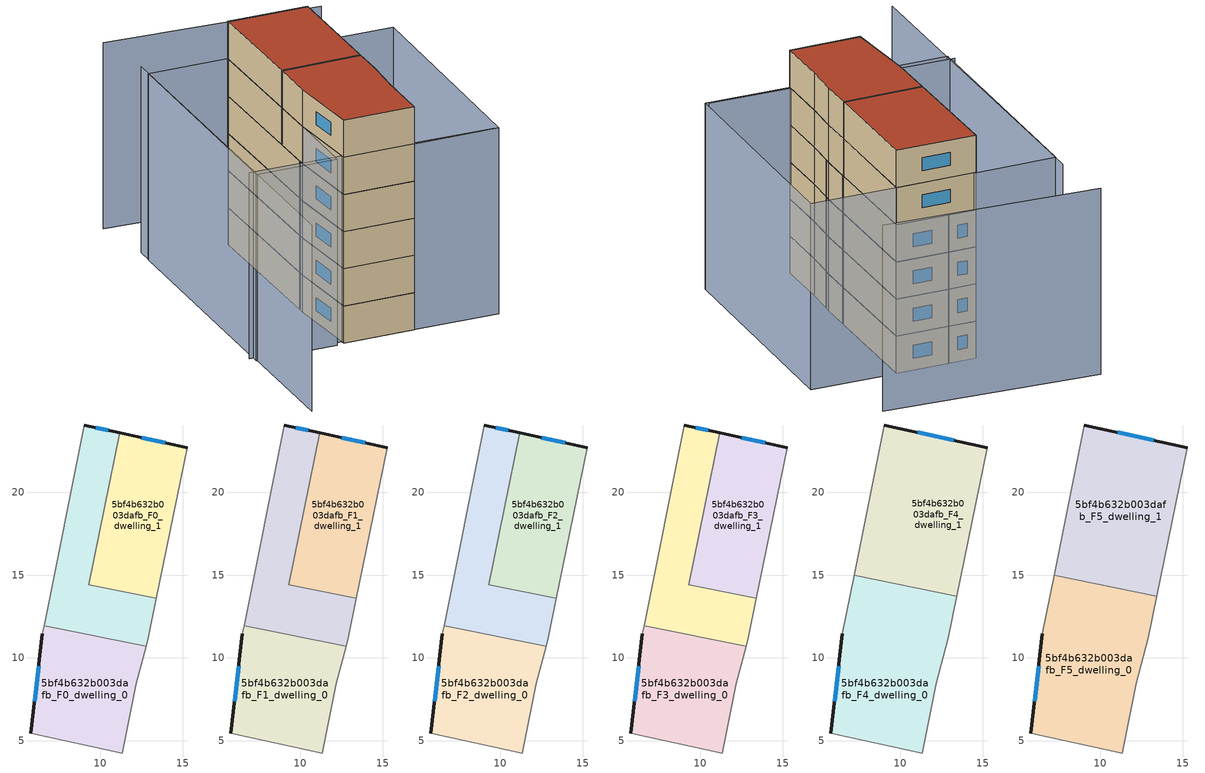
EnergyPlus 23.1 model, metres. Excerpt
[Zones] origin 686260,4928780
5bf4b632b003dafb_F0_dwelling_0
 floor ground (EU_floor_Construction): 11.33,4.25 12.2,8.47 12.78,10.69 6.62,11.95 6.52,11.45 5.81,5.43 z0
 wall outside (EU_wall_Construction): 5.81,5.43 6.52,11.45 z0:3
 wall adiabatic (EU_wall_Construction): 6.52,11.45 6.62,11.95 / 12.78,10.69 12.2,8.47 11.33,4.25 5.81,5.43 z0:3
 wall to 5bf4b632b003dafb_F0_dwelling_2 (EU_wall_Construction): 6.62,11.95 12.78,10.69 z0:3
 window (EU_Window_Construction): 6.04,7.39 6.29,9.49 z0.98:2.02
5bf4b632b003dafb_F0_dwelling_1
 floor ground (EU_floor_Construction): 13.4,13.59 15.27,22.72 11.18,23.61 9.3,14.43 z0
 wall outside (EU_wall_Construction): 11.18,23.61 15.27,22.72 z0:3
 wall adiabatic (EU_wall_Construction): 15.27,22.72 13.4,13.59 z0:3
 wall to 5bf4b632b003dafb_F0_dwelling_2 (EU_wall_Construction): 13.4,13.59 9.3,14.43 11.18,23.61 z0:3
 window (EU_Window_Construction): 12.51,23.32 13.94,23.01 z0.98:2.02
5bf4b632b003dafb_F0_dwelling_2
 floor ground (EU_floor_Construction): 12.78,10.69 12.92,11.22 13.4,13.59 9.3,14.43 11.18,23.61 9.04,24.08 6.62,11.95 z0
 wall outside (EU_wall_Construction): 9.04,24.08 11.18,23.61 z0:3
 wall adiabatic (EU_wall_Construction): 13.4,13.59 12.92,11.22 12.78,10.69 / 6.62,11.95 9.04,24.08 z0:3
 window (EU_Window_Construction): 9.74,23.93 10.48,23.76 z0.98:2.02
5bf4b632b003dafb_F1_dwelling_0
 floor to 5bf4b632b003dafb_F0_dwelling_0 (EU_floor_Construction): 11.33,4.25 12.2,8.47 12.78,10.69 6.62,11.95 6.52,11.45 5.81,5.43 z3
 wall outside (EU_wall_Construction): 5.81,5.43 6.52,11.45 z3:6
 wall adiabatic (EU_wall_Construction): 6.52,11.45 6.62,11.95 / 12.78,10.69 12.2,8.47 11.33,4.25 5.81,5.43 z3:6
 wall to 5bf4b632b003dafb_F1_dwelling_2 (EU_wall_Construction): 6.62,11.95 12.78,10.69 z3:6
 window (EU_Window_Construction): 6.04,7.39 6.29,9.49 z3.98:5.02
5bf4b632b003dafb_F1_dwelling_1
 floor to 5bf4b632b003dafb_F0_dwelling_1 (EU_floor_Construction): 13.4,13.59 15.27,22.72 11.18,23.61 9.3,14.43 z3
 wall outside (EU_wall_Construction): 11.18,23.61 15.27,22.72 z3:6
 wall adiabatic (EU_wall_Construction): 15.27,22.72 13.4,13.59 z3:6
 wall to 5bf4b632b003dafb_F1_dwelling_2 (EU_wall_Construction): 13.4,13.59 9.3,14.43 11.18,23.61 z3:6
 window (EU_Window_Construction): 12.51,23.32 13.94,23.01 z3.98:5.02
5bf4b632b003dafb_F1_dwelling_2
 floor to 5bf4b632b003dafb_F0_dwelling_2 (EU_floor_Construction): 12.78,10.69 12.92,11.22 13.4,13.59 9.3,14.43 11.18,23.61 9.04,24.08 6.62,11.95 z3
 wall outside (EU_wall_Construction): 9.04,24.08 11.18,23.61 z3:6
 wall adiabatic (EU_wall_Construction): 13.4,13.59 12.92,11.22 12.78,10.69 / 6.62,11.95 9.04,24.08 z3:6
 window (EU_Window_Construction): 9.74,23.93 10.48,23.76 z3.98:5.02
5bf4b632b003dafb_F2_dwelling_0
 floor to 5bf4b632b003dafb_F1_dwelling_0 (EU_floor_Construction): 11.33,4.25 12.2,8.47 12.78,10.69 6.62,11.95 6.52,11.45 5.81,5.43 z6
 wall outside (EU_wall_Construction): 5.81,5.43 6.52,11.45 z6:9
 wall adiabatic (EU_wall_Construction): 6.52,11.45 6.62,11.95 / 12.78,10.69 12.2,8.47 11.33,4.25 5.81,5.43 z6:9
 wall to 5bf4b632b003dafb_F2_dwelling_2 (EU_wall_Construction): 6.62,11.95 12.78,10.69 z6:9
 window (EU_Window_Construction): 6.04,7.39 6.29,9.49 z6.98:8.02
5bf4b632b003dafb_F2_dwelling_1
 floor to 5bf4b632b003dafb_F1_dwelling_1 (EU_floor_Construction): 13.4,13.59 15.27,22.72 11.18,23.61 9.3,14.43 z6
 wall outside (EU_wall_Construction): 11.18,23.61 15.27,22.72 z6:9
 wall adiabatic (EU_wall_Construction): 15.27,22.72 13.4,13.59 z6:9
 wall to 5bf4b632b003dafb_F2_dwelling_2 (EU_wall_Construction): 13.4,13.59 9.3,14.43 11.18,23.61 z6:9
 window (EU_Window_Construction): 12.51,23.32 13.94,23.01 z6.98:8.02
5bf4b632b003dafb_F2_dwelling_2
 floor to 5bf4b632b003dafb_F1_dwelling_2 (EU_floor_Construction): 12.78,10.69 12.92,11.22 13.4,13.59 9.3,14.43 11.18,23.61 9.04,24.08 6.62,11.95 z6
 wall outside (EU_wall_Construction): 9.04,24.08 11.18,23.61 z6:9
 wall adiabatic (EU_wall_Construction): 13.4,13.59 12.92,11.22 12.78,10.69 / 6.62,11.95 9.04,24.08 z6:9
 window (EU_Window_Construction): 9.74,23.93 10.48,23.76 z6.98:8.02
5bf4b632b003dafb_F3_dwelling_0
 floor to 5bf4b632b003dafb_F2_dwelling_0 (EU_floor_Construction): 11.33,4.25 12.2,8.47 12.78,10.69 6.62,11.95 6.52,11.45 5.81,5.43 z9
 wall outside (EU_wall_Construction): 5.81,5.43 6.52,11.45 z9:12
 wall adiabatic (EU_wall_Construction): 6.52,11.45 6.62,11.95 / 12.78,10.69 12.2,8.47 11.33,4.25 5.81,5.43 z9:12
 wall to 5bf4b632b003dafb_F3_dwelling_2 (EU_wall_Construction): 6.62,11.95 12.78,10.69 z9:12
 window (EU_Window_Construction): 6.04,7.39 6.29,9.49 z9.98:11.02
5bf4b632b003dafb_F3_dwelling_1
 floor to 5bf4b632b003dafb_F2_dwelling_1 (EU_floor_Construction): 13.4,13.59 15.27,22.72 11.18,23.61 9.3,14.43 z9
 wall outside (EU_wall_Construction): 11.18,23.61 15.27,22.72 z9:12
 wall adiabatic (EU_wall_Construction): 15.27,22.72 13.4,13.59 z9:12
 wall to 5bf4b632b003dafb_F3_dwelling_2 (EU_wall_Construction): 13.4,13.59 9.3,14.43 11.18,23.61 z9:12
 window (EU_Window_Construction): 12.51,23.32 13.94,23.01 z9.98:11.02
5bf4b632b003dafb_F3_dwelling_2
 floor to 5bf4b632b003dafb_F2_dwelling_2 (EU_floor_Construction): 12.78,10.69 12.92,11.22 13.4,13.59 9.3,14.43 11.18,23.61 9.04,24.08 6.62,11.95 z9
 wall outside (EU_wall_Construction): 9.04,24.08 11.18,23.61 z9:12
 wall adiabatic (EU_wall_Construction): 13.4,13.59 12.92,11.22 12.78,10.69 / 6.62,11.95 9.04,24.08 z9:12
 window (EU_Window_Construction): 9.74,23.93 10.48,23.76 z9.98:11.02
5bf4b632b003dafb_F4_dwelling_0
 floor to 5bf4b632b003dafb_F3_dwelling_0 (EU_floor_Construction): 11.33,4.25 12.2,8.47 12.78,10.69 6.62,11.95 6.52,11.45 5.81,5.43 z12
 floor to 5bf4b632b003dafb_F3_dwelling_1 (EU_floor_Construction): 13.4,13.59 13.43,13.71 9.33,14.55 9.3,14.43 z12
 floor to 5bf4b632b003dafb_F3_dwelling_2 (EU_floor_Construction): 12.78,10.69 12.92,11.22 13.4,13.59 9.3,14.43 9.33,14.55 7.22,14.99 6.62,11.95 z12
 wall outside (EU_wall_Construction): 5.81,5.43 6.52,11.45 z12:15
 wall adiabatic (EU_wall_Construction): 13.43,13.71 12.92,11.22 12.2,8.47 11.33,4.25 5.81,5.43 / 6.52,11.45 7.22,14.99 z12:15
 wall to 5bf4b632b003dafb_F4_dwelling_1 (EU_wall_Construction): 7.22,14.99 13.43,13.71 z12:15
 window (EU_Window_Construction): 6.04,7.39 6.29,9.49 z12.98:14.02
5bf4b632b003dafb_F4_dwelling_1
 floor to 5bf4b632b003dafb_F3_dwelling_1 (EU_floor_Construction): 13.43,13.71 15.27,22.72 11.18,23.61 9.33,14.55 z12
 floor to 5bf4b632b003dafb_F3_dwelling_2 (EU_floor_Construction): 9.33,14.55 11.18,23.61 9.04,24.08 7.22,14.99 z12
 wall outside (EU_wall_Construction): 9.04,24.08 15.27,22.72 z12:15
 wall adiabatic (EU_wall_Construction): 7.22,14.99 9.04,24.08 / 15.27,22.72 13.43,13.71 z12:15
 window (EU_Window_Construction): 11.07,23.64 13.24,23.16 z12.98:14.02
5bf4b632b003dafb_F5_dwelling_0
 floor to 5bf4b632b003dafb_F4_dwelling_0 (EU_floor_Construction): 11.33,4.25 12.2,8.47 12.92,11.22 13.43,13.71 7.22,14.99 6.52,11.45 5.81,5.43 z15
 wall outside (EU_wall_Construction): 5.81,5.43 6.52,11.45 z15:18
 wall adiabatic (EU_wall_Construction): 13.43,13.71 12.92,11.22 12.2,8.47 11.33,4.25 5.81,5.43 / 6.52,11.45 7.22,14.99 z15:18
 wall to 5bf4b632b003dafb_F5_dwelling_1 (EU_wall_Construction): 7.22,14.99 13.43,13.71 z15:18
 window (EU_Window_Construction): 6.04,7.39 6.29,9.49 z15.98:17.02
 roof outside (EU_roof_Construction): 13.43,13.71 12.92,11.22 12.2,8.47 11.33,4.25 5.81,5.43 6.52,11.45 7.22,14.99 z18
5bf4b632b003dafb_F5_dwelling_1
 floor to 5bf4b632b003dafb_F4_dwelling_1 (EU_floor_Construction): 13.43,13.71 15.27,22.72 9.04,24.08 7.22,14.99 z15
 wall outside (EU_wall_Construction): 9.04,24.08 15.27,22.72 z15:18
 wall adiabatic (EU_wall_Construction): 7.22,14.99 9.04,24.08 / 15.27,22.72 13.43,13.71 z15:18
 window (EU_Window_Construction): 11.07,23.64 13.24,23.16 z15.98:17.02
 roof outside (EU_roof_Construction): 15.27,22.72 13.43,13.71 7.22,14.99 9.04,24.08 z18
shading: -1.3,7.42 17.65,2.95 / 3.12,26.73 -2.98,-2.49 / 19.87,27.29 3.33,31.67 / 15.27,22.72 21.96,21.26 / 21.96,21.26 17.93,2.81 / 17.93,2.81 11.24,4.26 / 11.24,4.26 15.27,22.72 / -1.11,6.83 2.84,25.43 / 2.84,25.43 9.2,24.08 / 9.2,24.08 5.25,5.48 / 5.25,5.48 -1.11,6.83 z0:15
[Building]
EU S2 Campaign: North Axis=0; Terrain=City; Solar Distribution=FullExterior
[Site:Location]
Bologna: Latitude=44.5; Longitude=11.25; Time Zone=1; Elevation=37
[SizingPeriod:WeatherFileDays]
AnnualSizingPeriod: Begin Month=1; Begin Day of Month=1; End Month=12; End Day of Month=31; Day of Week for Start Day=Monday; Use Weather File Daylight Saving Period=No; Use Weather File Rain and Snow Indicators=No
[MATERIAL]
EU_InternalMass_Material: Roughness=MediumRough; Thickness=0.1; Conductivity=1; Density=1800; Specific Heat=900; Thermal Absorptance=0.9; Solar Absorptance=0.7; Visible Absorptance=0.7
[MATERIAL:NOMASS] Roughness=MediumRough; Thermal Absorptance=0.9; Solar Absorptance=0.7; Visible Absorptance=0.7
Name | Thermal Resistance
EU_wall_NoMass | 0.905828
EU_roof_NoMass | 0.37593
EU_floor_NoMass | 0.67114
[WINDOWMATERIAL:SIMPLEGLAZINGSYSTEM]
EU_Window_SimpleGlazing: UFactor=4.52486; Solar Heat Gain Coefficient=0.85; Visible Transmittance=0.85
[CONSTRUCTION]
EU_wall_Construction: EU_wall_NoMass
EU_roof_Construction: EU_roof_NoMass
EU_floor_Construction: EU_floor_NoMass
EU_InternalMass_Construction: EU_InternalMass_Material
EU_Window_Construction: EU_Window_SimpleGlazing
[ZONE] Type=1; Multiplier=1; Ceiling Height=autocalculate; Floor Area=autocalculate; Part of Total Floor Area=Yes
Name | Volume
5bf4b632b003dafb_F0_dwelling_0; 5bf4b632b003dafb_F1_dwelling_0; 5bf4b632b003dafb_F2_dwelling_0; 5bf4b632b003dafb_F3_dwelling_0 | 117.325
5bf4b632b003dafb_F4_dwelling_0; 5bf4b632b003dafb_F5_dwelling_0; 5bf4b632b003dafb_F4_dwelling_1; 5bf4b632b003dafb_F5_dwelling_1 | 175.987
5bf4b632b003dafb_F0_dwelling_1; 5bf4b632b003dafb_F1_dwelling_1; 5bf4b632b003dafb_F2_dwelling_1; 5bf4b632b003dafb_F3_dwelling_1 | 117.335
5bf4b632b003dafb_F0_dwelling_2; 5bf4b632b003dafb_F1_dwelling_2; 5bf4b632b003dafb_F2_dwelling_2; 5bf4b632b003dafb_F3_dwelling_2 | 117.329
[INTERNALMASS] Construction=EU_InternalMass_Construction
Name | Zone or ZoneList | Surface Area
5bf4b632b003dafb_F0_dwelling_0_EU_InternalMass | 5bf4b632b003dafb_F0_dwelling_0 | 39.1095
5bf4b632b003dafb_F0_dwelling_1_EU_InternalMass | 5bf4b632b003dafb_F0_dwelling_1 | 39.1124
5bf4b632b003dafb_F0_dwelling_2_EU_InternalMass | 5bf4b632b003dafb_F0_dwelling_2 | 39.1095
5bf4b632b003dafb_F1_dwelling_0_EU_InternalMass | 5bf4b632b003dafb_F1_dwelling_0 | 39.1095
5bf4b632b003dafb_F1_dwelling_1_EU_InternalMass | 5bf4b632b003dafb_F1_dwelling_1 | 39.1124
5bf4b632b003dafb_F1_dwelling_2_EU_InternalMass | 5bf4b632b003dafb_F1_dwelling_2 | 39.1095
5bf4b632b003dafb_F2_dwelling_0_EU_InternalMass | 5bf4b632b003dafb_F2_dwelling_0 | 39.1095
5bf4b632b003dafb_F2_dwelling_1_EU_InternalMass | 5bf4b632b003dafb_F2_dwelling_1 | 39.1124
5bf4b632b003dafb_F2_dwelling_2_EU_InternalMass | 5bf4b632b003dafb_F2_dwelling_2 | 39.1095
5bf4b632b003dafb_F3_dwelling_0_EU_InternalMass | 5bf4b632b003dafb_F3_dwelling_0 | 39.1095
5bf4b632b003dafb_F3_dwelling_1_EU_InternalMass | 5bf4b632b003dafb_F3_dwelling_1 | 39.1124
5bf4b632b003dafb_F3_dwelling_2_EU_InternalMass | 5bf4b632b003dafb_F3_dwelling_2 | 39.1095
5bf4b632b003dafb_F4_dwelling_0_EU_InternalMass | 5bf4b632b003dafb_F4_dwelling_0 | 58.6628
5bf4b632b003dafb_F4_dwelling_1_EU_InternalMass | 5bf4b632b003dafb_F4_dwelling_1 | 58.6621
5bf4b632b003dafb_F5_dwelling_0_EU_InternalMass | 5bf4b632b003dafb_F5_dwelling_0 | 58.6628
5bf4b632b003dafb_F5_dwelling_1_EU_InternalMass | 5bf4b632b003dafb_F5_dwelling_1 | 58.6621
[OTHEREQUIPMENT] Fuel Type=Electricity; Design Level Calculation Method=Watts/Area; Power per Zone Floor Area=1; Fraction Latent=0; Fraction Radiant=0; Fraction Lost=0; Carbon Dioxide Generation Rate=0; EndUse Subcategory=EU_Step8_InternalGains
Name | Zone or ZoneList or Space or SpaceList | Schedule
EU_Step8_InternalGain_5bf4b632b003dafb_F0_dwelling_0_f000 | 5bf4b632b003dafb_F0_dwelling_0 | EU_Step8_GainSchedule_5bf4b632b003dafb_F0_dwelling_0_f000
EU_Step8_InternalGain_5bf4b632b003dafb_F0_dwelling_1_f000 | 5bf4b632b003dafb_F0_dwelling_1 | EU_Step8_GainSchedule_5bf4b632b003dafb_F0_dwelling_1_f000
EU_Step8_InternalGain_5bf4b632b003dafb_F0_dwelling_2_f000 | 5bf4b632b003dafb_F0_dwelling_2 | EU_Step8_GainSchedule_5bf4b632b003dafb_F0_dwelling_2_f000
EU_Step8_InternalGain_5bf4b632b003dafb_F1_dwelling_0_f000 | 5bf4b632b003dafb_F1_dwelling_0 | EU_Step8_GainSchedule_5bf4b632b003dafb_F1_dwelling_0_f000
EU_Step8_InternalGain_5bf4b632b003dafb_F1_dwelling_1_f000 | 5bf4b632b003dafb_F1_dwelling_1 | EU_Step8_GainSchedule_5bf4b632b003dafb_F1_dwelling_1_f000
EU_Step8_InternalGain_5bf4b632b003dafb_F1_dwelling_2_f000 | 5bf4b632b003dafb_F1_dwelling_2 | EU_Step8_GainSchedule_5bf4b632b003dafb_F1_dwelling_2_f000
EU_Step8_InternalGain_5bf4b632b003dafb_F2_dwelling_0_f000 | 5bf4b632b003dafb_F2_dwelling_0 | EU_Step8_GainSchedule_5bf4b632b003dafb_F2_dwelling_0_f000
EU_Step8_InternalGain_5bf4b632b003dafb_F2_dwelling_1_f000 | 5bf4b632b003dafb_F2_dwelling_1 | EU_Step8_GainSchedule_5bf4b632b003dafb_F2_dwelling_1_f000
EU_Step8_InternalGain_5bf4b632b003dafb_F2_dwelling_2_f000 | 5bf4b632b003dafb_F2_dwelling_2 | EU_Step8_GainSchedule_5bf4b632b003dafb_F2_dwelling_2_f000
EU_Step8_InternalGain_5bf4b632b003dafb_F3_dwelling_0_f000 | 5bf4b632b003dafb_F3_dwelling_0 | EU_Step8_GainSchedule_5bf4b632b003dafb_F3_dwelling_0_f000
EU_Step8_InternalGain_5bf4b632b003dafb_F3_dwelling_1_f000 | 5bf4b632b003dafb_F3_dwelling_1 | EU_Step8_GainSchedule_5bf4b632b003dafb_F3_dwelling_1_f000
EU_Step8_InternalGain_5bf4b632b003dafb_F3_dwelling_2_f000 | 5bf4b632b003dafb_F3_dwelling_2 | EU_Step8_GainSchedule_5bf4b632b003dafb_F3_dwelling_2_f000
EU_Step8_InternalGain_5bf4b632b003dafb_F4_dwelling_0_f000 | 5bf4b632b003dafb_F4_dwelling_0 | EU_Step8_GainSchedule_5bf4b632b003dafb_F4_dwelling_0_f000
EU_Step8_InternalGain_5bf4b632b003dafb_F4_dwelling_1_f000 | 5bf4b632b003dafb_F4_dwelling_1 | EU_Step8_GainSchedule_5bf4b632b003dafb_F4_dwelling_1_f000
EU_Step8_InternalGain_5bf4b632b003dafb_F5_dwelling_0_f000 | 5bf4b632b003dafb_F5_dwelling_0 | EU_Step8_GainSchedule_5bf4b632b003dafb_F5_dwelling_0_f000
EU_Step8_InternalGain_5bf4b632b003dafb_F5_dwelling_1_f000 | 5bf4b632b003dafb_F5_dwelling_1 | EU_Step8_GainSchedule_5bf4b632b003dafb_F5_dwelling_1_f000
[ZONEVENTILATION:DESIGNFLOWRATE] Schedule=EU_AlwaysOn; Design Flow Rate Calculation Method=AirChanges/Hour; Air Changes per Hour=0.73129; Ventilation Type=Natural; Fan Pressure Rise=0; Fan Total Efficiency=1; Constant Term Coefficient=1; Temperature Term Coefficient=0; Velocity Term Coefficient=0; Velocity Squared Term Coefficient=0; Minimum Indoor Temperature=-100; Maximum Indoor Temperature=100; Delta Temperature=-100; Minimum Outdoor Temperature=-100; Maximum Outdoor Temperature=100; Maximum Wind Speed=40
Name | Zone or ZoneList or Space or SpaceList
EU_ConstantAir_5bf4b632b003dafb_F0_dwelling_0 | 5bf4b632b003dafb_F0_dwelling_0
EU_ConstantAir_5bf4b632b003dafb_F0_dwelling_1 | 5bf4b632b003dafb_F0_dwelling_1
EU_ConstantAir_5bf4b632b003dafb_F0_dwelling_2 | 5bf4b632b003dafb_F0_dwelling_2
EU_ConstantAir_5bf4b632b003dafb_F1_dwelling_0 | 5bf4b632b003dafb_F1_dwelling_0
EU_ConstantAir_5bf4b632b003dafb_F1_dwelling_1 | 5bf4b632b003dafb_F1_dwelling_1
EU_ConstantAir_5bf4b632b003dafb_F1_dwelling_2 | 5bf4b632b003dafb_F1_dwelling_2
EU_ConstantAir_5bf4b632b003dafb_F2_dwelling_0 | 5bf4b632b003dafb_F2_dwelling_0
EU_ConstantAir_5bf4b632b003dafb_F2_dwelling_1 | 5bf4b632b003dafb_F2_dwelling_1
EU_ConstantAir_5bf4b632b003dafb_F2_dwelling_2 | 5bf4b632b003dafb_F2_dwelling_2
EU_ConstantAir_5bf4b632b003dafb_F3_dwelling_0 | 5bf4b632b003dafb_F3_dwelling_0
EU_ConstantAir_5bf4b632b003dafb_F3_dwelling_1 | 5bf4b632b003dafb_F3_dwelling_1
EU_ConstantAir_5bf4b632b003dafb_F3_dwelling_2 | 5bf4b632b003dafb_F3_dwelling_2
EU_ConstantAir_5bf4b632b003dafb_F4_dwelling_0 | 5bf4b632b003dafb_F4_dwelling_0
EU_ConstantAir_5bf4b632b003dafb_F4_dwelling_1 | 5bf4b632b003dafb_F4_dwelling_1
EU_ConstantAir_5bf4b632b003dafb_F5_dwelling_0 | 5bf4b632b003dafb_F5_dwelling_0
EU_ConstantAir_5bf4b632b003dafb_F5_dwelling_1 | 5bf4b632b003dafb_F5_dwelling_1
[HVACTEMPLATE:THERMOSTAT] Constant Heating Setpoint=20; Constant Cooling Setpoint=50
EU_HeatOnly_5bf4b632b003dafb_F0_dwelling_0; EU_HeatOnly_5bf4b632b003dafb_F0_dwelling_1; EU_HeatOnly_5bf4b632b003dafb_F0_dwelling_2; EU_HeatOnly_5bf4b632b003dafb_F1_dwelling_0; EU_HeatOnly_5bf4b632b003dafb_F1_dwelling_1; EU_HeatOnly_5bf4b632b003dafb_F1_dwelling_2; EU_HeatOnly_5bf4b632b003dafb_F2_dwelling_0; EU_HeatOnly_5bf4b632b003dafb_F2_dwelling_1; EU_HeatOnly_5bf4b632b003dafb_F2_dwelling_2; EU_HeatOnly_5bf4b632b003dafb_F3_dwelling_0; EU_HeatOnly_5bf4b632b003dafb_F3_dwelling_1; EU_HeatOnly_5bf4b632b003dafb_F3_dwelling_2; EU_HeatOnly_5bf4b632b003dafb_F4_dwelling_0; EU_HeatOnly_5bf4b632b003dafb_F4_dwelling_1; EU_HeatOnly_5bf4b632b003dafb_F5_dwelling_0; EU_HeatOnly_5bf4b632b003dafb_F5_dwelling_1
[HVACTEMPLATE:ZONE:IDEALLOADSAIRSYSTEM] System Availability Schedule=EU_AlwaysOn; Maximum Heating Supply Air Temperature=50; Minimum Cooling Supply Air Temperature=13; Maximum Heating Supply Air Humidity Ratio=0.0156; Minimum Cooling Supply Air Humidity Ratio=0.0077; Heating Limit=NoLimit; Cooling Limit=NoLimit; Heating Availability Schedule=EU_AlwaysOn; Cooling Availability Schedule=EU_CoolingOff; Dehumidification Control Type=ConstantSensibleHeatRatio; Cooling Sensible Heat Ratio=0.7; Dehumidification Setpoint=60; Humidification Control Type=None; Humidification Setpoint=30; Outdoor Air Method=None; Outdoor Air Flow Rate per Person=0.00944; Outdoor Air Flow Rate per Zone Floor Area=0; Outdoor Air Flow Rate per Zone=0; Demand Controlled Ventilation Type=None; Outdoor Air Economizer Type=NoEconomizer; Heat Recovery Type=None; Sensible Heat Recovery Effectiveness=0.7; Latent Heat Recovery Effectiveness=0.65
Name | Template Thermostat
5bf4b632b003dafb_F0_dwelling_0 | EU_HeatOnly_5bf4b632b003dafb_F0_dwelling_0
5bf4b632b003dafb_F0_dwelling_1 | EU_HeatOnly_5bf4b632b003dafb_F0_dwelling_1
5bf4b632b003dafb_F0_dwelling_2 | EU_HeatOnly_5bf4b632b003dafb_F0_dwelling_2
5bf4b632b003dafb_F1_dwelling_0 | EU_HeatOnly_5bf4b632b003dafb_F1_dwelling_0
5bf4b632b003dafb_F1_dwelling_1 | EU_HeatOnly_5bf4b632b003dafb_F1_dwelling_1
5bf4b632b003dafb_F1_dwelling_2 | EU_HeatOnly_5bf4b632b003dafb_F1_dwelling_2
5bf4b632b003dafb_F2_dwelling_0 | EU_HeatOnly_5bf4b632b003dafb_F2_dwelling_0
5bf4b632b003dafb_F2_dwelling_1 | EU_HeatOnly_5bf4b632b003dafb_F2_dwelling_1
5bf4b632b003dafb_F2_dwelling_2 | EU_HeatOnly_5bf4b632b003dafb_F2_dwelling_2
5bf4b632b003dafb_F3_dwelling_0 | EU_HeatOnly_5bf4b632b003dafb_F3_dwelling_0
5bf4b632b003dafb_F3_dwelling_1 | EU_HeatOnly_5bf4b632b003dafb_F3_dwelling_1
5bf4b632b003dafb_F3_dwelling_2 | EU_HeatOnly_5bf4b632b003dafb_F3_dwelling_2
5bf4b632b003dafb_F4_dwelling_0 | EU_HeatOnly_5bf4b632b003dafb_F4_dwelling_0
5bf4b632b003dafb_F4_dwelling_1 | EU_HeatOnly_5bf4b632b003dafb_F4_dwelling_1
5bf4b632b003dafb_F5_dwelling_0 | EU_HeatOnly_5bf4b632b003dafb_F5_dwelling_0
5bf4b632b003dafb_F5_dwelling_1 | EU_HeatOnly_5bf4b632b003dafb_F5_dwelling_1
[SIZING:ZONE] Zone Cooling Design Supply Air Temperature Input Method=SupplyAirTemperature; Zone Cooling Design Supply Air Temperature=13; Zone Heating Design Supply Air Temperature Input Method=SupplyAirTemperature; Zone Heating Design Supply Air Temperature=50; Zone Cooling Design Supply Air Humidity Ratio=0.008; Zone Heating Design Supply Air Humidity Ratio=0.008; Cooling Design Air Flow Method=DesignDay; Cooling Design Air Flow Rate=0; Cooling Minimum Air Flow per Zone Floor Area=0.000762; Cooling Minimum Air Flow=0; Cooling Minimum Air Flow Fraction=0.2; Heating Design Air Flow Method=DesignDay; Heating Design Air Flow Rate=0; Heating Maximum Air Flow per Zone Floor Area=0.002032; Heating Maximum Air Flow=0.141576; Heating Maximum Air Flow Fraction=0.3; Account for Dedicated Outdoor Air System=No; Dedicated Outdoor Air System Control Strategy=NeutralSupplyAir; Dedicated Outdoor Air Low Setpoint Temperature for Design=autosize; Dedicated Outdoor Air High Setpoint Temperature for Design=autosize; Zone Load Sizing Method=Sensible Load Only No Latent Load; Zone Latent Cooling Design Supply Air Humidity Ratio Input Method=HumidityRatioDifference; Zone Cooling Design Supply Air Humidity Ratio Difference=0.005; Zone Latent Heating Design Supply Air Humidity Ratio Input Method=HumidityRatioDifference; Zone Humidification Design Supply Air Humidity Ratio Difference=0.005
5bf4b632b003dafb_F0_dwelling_0; 5bf4b632b003dafb_F0_dwelling_1; 5bf4b632b003dafb_F0_dwelling_2; 5bf4b632b003dafb_F1_dwelling_0; 5bf4b632b003dafb_F1_dwelling_1; 5bf4b632b003dafb_F1_dwelling_2; 5bf4b632b003dafb_F2_dwelling_0; 5bf4b632b003dafb_F2_dwelling_1; 5bf4b632b003dafb_F2_dwelling_2; 5bf4b632b003dafb_F3_dwelling_0; 5bf4b632b003dafb_F3_dwelling_1; 5bf4b632b003dafb_F3_dwelling_2; 5bf4b632b003dafb_F4_dwelling_0; 5bf4b632b003dafb_F4_dwelling_1; 5bf4b632b003dafb_F5_dwelling_0; 5bf4b632b003dafb_F5_dwelling_1
[SCHEDULE:CONSTANT]
Name | Hourly Value
EU_AlwaysOn | 1
EU_CoolingOff | 0
[SCHEDULE:FILE] Column Number=1; Rows to Skip at Top=0; Number of Hours of Data=8760; Column Separator=Comma; Interpolate to Timestep=No; Minutes per Item=60; Adjust Schedule for Daylight Savings=Yes
Name | File
EU_Step8_GainSchedule_5bf4b632b003dafb_F0_dwelling_0_f000 | ../../schedules/5bf4b632b003dafb/5bf4b632b003dafb_F0_dwelling_0_f000_gain.csv
EU_Step8_GainSchedule_5bf4b632b003dafb_F0_dwelling_1_f000 | ../../schedules/5bf4b632b003dafb/5bf4b632b003dafb_F0_dwelling_1_f000_gain.csv
EU_Step8_GainSchedule_5bf4b632b003dafb_F0_dwelling_2_f000 | ../../schedules/5bf4b632b003dafb/5bf4b632b003dafb_F0_dwelling_2_f000_gain.csv
EU_Step8_GainSchedule_5bf4b632b003dafb_F1_dwelling_0_f000 | ../../schedules/5bf4b632b003dafb/5bf4b632b003dafb_F1_dwelling_0_f000_gain.csv
EU_Step8_GainSchedule_5bf4b632b003dafb_F1_dwelling_1_f000 | ../../schedules/5bf4b632b003dafb/5bf4b632b003dafb_F1_dwelling_1_f000_gain.csv
EU_Step8_GainSchedule_5bf4b632b003dafb_F1_dwelling_2_f000 | ../../schedules/5bf4b632b003dafb/5bf4b632b003dafb_F1_dwelling_2_f000_gain.csv
EU_Step8_GainSchedule_5bf4b632b003dafb_F2_dwelling_0_f000 | ../../schedules/5bf4b632b003dafb/5bf4b632b003dafb_F2_dwelling_0_f000_gain.csv
EU_Step8_GainSchedule_5bf4b632b003dafb_F2_dwelling_1_f000 | ../../schedules/5bf4b632b003dafb/5bf4b632b003dafb_F2_dwelling_1_f000_gain.csv
EU_Step8_GainSchedule_5bf4b632b003dafb_F2_dwelling_2_f000 | ../../schedules/5bf4b632b003dafb/5bf4b632b003dafb_F2_dwelling_2_f000_gain.csv
EU_Step8_GainSchedule_5bf4b632b003dafb_F3_dwelling_0_f000 | ../../schedules/5bf4b632b003dafb/5bf4b632b003dafb_F3_dwelling_0_f000_gain.csv
EU_Step8_GainSchedule_5bf4b632b003dafb_F3_dwelling_1_f000 | ../../schedules/5bf4b632b003dafb/5bf4b632b003dafb_F3_dwelling_1_f000_gain.csv
EU_Step8_GainSchedule_5bf4b632b003dafb_F3_dwelling_2_f000 | ../../schedules/5bf4b632b003dafb/5bf4b632b003dafb_F3_dwelling_2_f000_gain.csv
EU_Step8_GainSchedule_5bf4b632b003dafb_F4_dwelling_0_f000 | ../../schedules/5bf4b632b003dafb/5bf4b632b003dafb_F4_dwelling_0_f000_gain.csv
EU_Step8_GainSchedule_5bf4b632b003dafb_F4_dwelling_1_f000 | ../../schedules/5bf4b632b003dafb/5bf4b632b003dafb_F4_dwelling_1_f000_gain.csv
EU_Step8_GainSchedule_5bf4b632b003dafb_F5_dwelling_0_f000 | ../../schedules/5bf4b632b003dafb/5bf4b632b003dafb_F5_dwelling_0_f000_gain.csv
EU_Step8_GainSchedule_5bf4b632b003dafb_F5_dwelling_1_f000 | ../../schedules/5bf4b632b003dafb/5bf4b632b003dafb_F5_dwelling_1_f000_gain.csv
